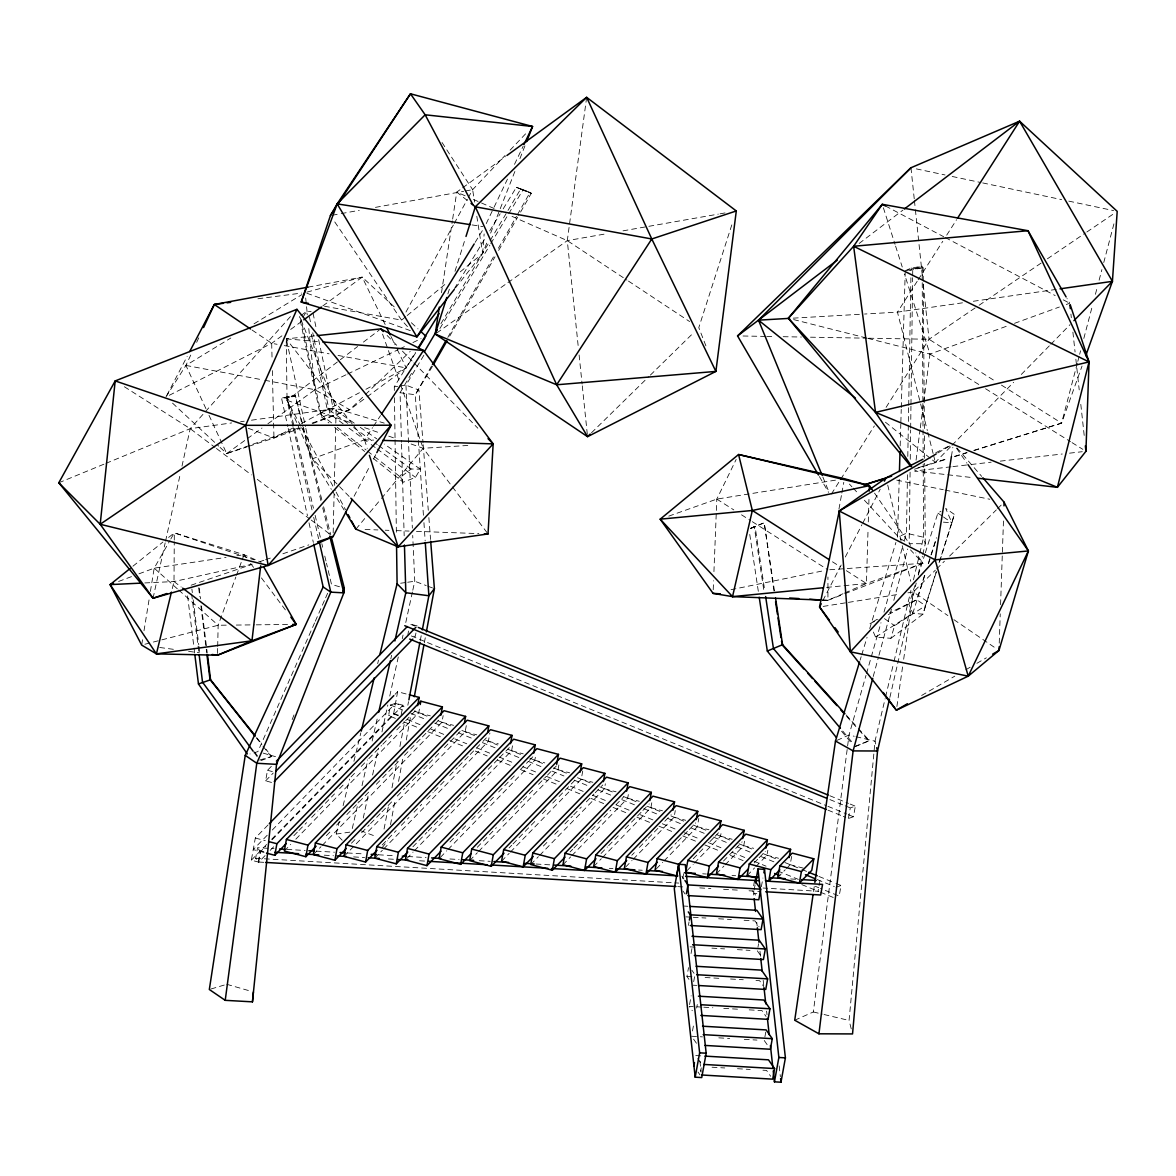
<?xml version="1.0" encoding="UTF-8"?>
<svg xmlns="http://www.w3.org/2000/svg" width="1176" height="1176" viewBox="0 0 1176 1176"><rect width="100%" height="100%" fill="white"/><g stroke="black" fill="none" stroke-linecap="round" stroke-linejoin="round"><path stroke-width="0.75" stroke-dasharray="5 3.75" d="M822.421 600.098L827.933 600.304L827.948 577.019M172.284 588.603L174.004 581.561L174.254 541.871M174.268 540.063L174.313 532.86L244.049 554.69L261.101 562.246M910.092 472.149L909.151 543.68L925.262 543.753L924.659 463.27M910.253 459.301L910.65 429.946M910.665 428.123L910.959 406.102M910.974 404.265L912.635 277.698M912.664 275.86L912.738 270.362L914.884 268.584L922.146 266.188L923.175 267.555L923.278 282.196M907.475 474.707L906.461 533.213L904.462 540.24M907.798 456.435L908.651 407.072M908.695 405.25L910.915 277.271M217.545 653.444L217.663 648.152M217.692 646.403L218.148 625.25L235.832 577.063M333.175 532.919L334.087 494.493M334.307 485.335L335.763 424.962M335.807 423.125L336.16 408.498L300.248 317.74M904.785 541.239L897.523 537.182L899.228 478.779M900.169 445.925L900.816 424.022M900.86 422.199L901.242 409.424M901.286 407.587L905.211 272.538M844.662 592.998L866.418 583.516L868.064 529.141M868.285 521.894L869.049 496.522M999.232 643.14L1000.247 613.857M1000.57 604.699L1003.481 520.512M713.215 589.749L713.582 580.694M713.935 571.624L716.816 499.094L736.161 459.463M455.435 287.973L482.645 253.428L484.13 233.965M851.248 1028.868L849.072 1020.445L875.003 741.189L885.146 698.632M794.726 1020.224L813.336 1011.977L847.382 747.789M847.617 745.966L849.028 735.029L866.006 675.362M916.06 460.198L920.073 429.622M920.308 427.814L929.981 354.079L904.462 273.964M586.648 97.329L567.288 240.624L578.357 347.714M896.891 706.526L902.624 666.527M903.668 659.251L913.311 591.969L935.361 570.169M813.527 891.511L814.321 886.072M441.485 292.736L452.378 220.868M452.657 219.059L456.744 192.114L461.168 188.88M951.413 456.494L952.839 447.424M142.546 639.715L141.679 645.08L218.148 625.25L227.233 625.147M144.001 630.762L149.249 598.569M150.41 591.41L154.188 568.155L169.947 540.534M265.085 855.599L258.735 862.14L251.341 860.185L255.324 838.032L268.025 824.964M271.524 782.422L265.614 780.864L267.511 770.28L271.333 766.37M263.762 862.331L258.264 862.008L255.648 858.274L257.559 847.69L274.037 848.66M258.264 862.008L260.175 851.439L257.559 847.69M258.735 862.14L260.646 851.556L265.717 846.338M395.386 718.389L388.58 715.611L390.491 705.027L395.533 703.292L405.485 705.923M271.671 839.282L393.622 713.861L397.62 691.708L407.572 694.34M407.896 634.54L408.542 631.012M415.936 632.967L415.304 636.495L410.865 635.334M295.837 839.164L418.744 712.788L419.641 707.82M322.239 845.382L441.955 722.27L443.146 715.655M344.024 856.348L465.181 731.766L466.372 725.151M383.655 848.954L488.393 741.262L489.877 733.001M414.378 850.748L511.604 750.758L512.501 745.805M448.041 849.498L534.815 760.255L536.006 753.64M478.617 851.409L558.027 769.751L559.217 763.136M510.443 852.056L581.253 779.232L582.737 770.971M539.637 855.393L604.464 788.728L605.361 783.775M571.859 855.628L627.675 798.225L628.866 791.61M602.568 857.407L650.887 807.721L651.783 802.767M633.291 859.171L674.098 817.217L675.289 810.602M664.028 860.935L697.324 826.713L698.809 818.437M688.416 925.38L689.048 921.866M688.96 979.358L686.931 976.447L688.519 967.627M691.047 953.53L692.635 944.71M689.562 1004.583L691.15 995.763M693.678 981.666L694.957 974.61L691.885 970.244M694.457 863.022L720.535 836.21L721.432 831.241M692.502 1030.955L693.458 1025.663M696.633 1008.038L697.265 1004.51M700.631 1071.365L701.264 1067.837M725.136 864.83L743.746 845.691L744.937 839.091M753.625 885.719L754.58 880.427M755.815 866.653L766.958 855.187L767.855 850.233M757.947 947.283L758.579 943.755M786.45 868.52L790.169 864.683L791.668 856.422M764.885 1036.982L766.149 1029.926M819.951 880.677L818.04 891.246L763.092 888.027M848.381 818.496L850.292 807.912L855.334 806.177L853.438 816.761L848.381 818.496L843.28 816.409M835.96 883.411L841.06 885.499L839.164 896.068L820.451 888.424M838.944 509.105L841.531 494.802M841.854 493.023L843.795 482.307M682.741 878.604L683.697 873.386M754.183 889.835L755.124 884.617M761.357 886.733L762.945 878.031M390.52 824.626L395.21 799.415M398.561 781.393L403.25 756.183M406.264 739.969L410.615 716.551M424.345 642.699L425.359 637.304M384.052 829.065L388.874 803.943M391.99 787.788L397.15 760.872M399.913 746.51L404.735 721.388M407.837 705.232L408.528 701.646M420.258 640.626L421.287 635.246M363.237 818.055L368.691 792.947M372.601 774.999L378.451 748.098M381.965 731.942L387.815 705.027M389.77 696.06L398.752 654.797M402.265 638.656L403.045 635.055M405.779 622.501L412.409 591.998M412.805 590.205L414.76 581.238L412.702 535.418M153.056 598.246L165.169 542.915M165.566 541.122L180.413 473.296M181.986 466.152L190.189 428.667L290.869 316.109M352.271 828.551L358.357 801.753M362.002 785.671L367.691 760.666M372.145 741.012L377.423 717.786M390.814 658.825L391.623 655.252M889.879 697.397L897.288 665.234M897.7 663.455L916.207 583.061M918.265 574.123L922.381 556.263M922.793 554.469L925.262 543.753L923.601 537.27L923.204 464.005M885.572 696.854L893.598 663.176M894.025 661.397L910.93 590.47M913.458 579.827L919.382 555.013M919.794 553.235L923.601 537.27L906.461 533.213L897.523 537.182M342.216 840.237L336.204 834.063L339.232 821.642M343.113 805.663L349.595 779.027M353.917 761.284L360.826 732.869M377.672 663.631L378.525 660.089M974.022 450.57L1061.575 423.139L1077.334 363.134M1077.804 361.37L1079.186 356.078M1079.656 354.314L1080.582 350.786M1083.816 338.438L1092.636 304.893M1095.415 294.309L1097.267 287.253M1099.119 280.197L1101.897 269.598M1103.75 262.542L1114.422 221.955M873.224 676.509L878.501 657.031M878.972 655.267L891.423 609.212M893.819 600.363L907.71 549.001M866.506 673.613L880.986 622.721M883.985 612.182L902.462 547.252M873.4 632.071L875.561 637.098L890.879 638.318L894.598 625.661L925.468 605.743L936.375 571.271M943.402 522.144L951.884 522.82L954.368 514.412L945.695 508.4L951.884 522.82L939.345 562.451M860.097 660.192L861.17 656.678M861.699 654.914L867.05 637.348M869.725 628.557L895.921 542.445M447.85 293.956L449.497 288.737M454.994 271.303L465.431 238.184M914.972 585.472L908.975 604.435L912.797 613.343L922.998 614.151L936.625 571.066M918.25 575.138L924.792 554.455M925.336 552.735L937.875 513.104L941.006 511.222M924.439 575.608L916.81 599.731L887.762 614.872M928.261 563.539L930.437 556.645M930.98 554.925L936.434 537.697M924.792 575.432L912.797 613.343L875.561 637.098M928.614 563.363L930.789 556.469M931.348 554.749L936.243 539.24M939.095 562.657L954.368 514.412M731.81 224.895L698.794 327.634L706.026 346.156M973.904 450.349L1061.575 423.139L1082.038 366.074M236.464 575.343L241.521 561.569M242.153 559.85L244.049 554.69L236.861 555.763M460.272 271.832L482.645 253.428L487.966 239.889M490.627 233.127L515.264 170.491M519.924 158.642L525.246 145.104M292.163 719.594L294.191 714.464M314.58 622.898L257.897 751.611L249.988 753.963M315.315 621.222L324.885 599.495M325.62 597.82L327.825 592.807M281.902 335.836L271.685 343.319L165.948 396.988L185.911 365.427L192.055 352.256M196.657 342.363L198.964 337.424M486.247 223.587L493.317 208.769M494.096 207.138L507.444 179.149M514.515 164.331L523.144 146.236M822.891 600.539L841.163 565.053M845.323 556.983L861.935 524.716M862.772 523.114L880.207 489.231M354.108 496.228L370.087 465.564M373.454 459.11L375.967 454.274M166.801 395.371L187.16 356.416M405.955 312.066L453.333 225.101M454.215 223.499L467.372 199.332M468.254 197.73L472.634 189.674L505.107 155.438M431.533 366.059L415.275 394.739L423.433 515.353M447.806 337.394L494.802 254.575M498.404 248.209L516.485 216.355M517.381 214.767L530.038 192.467L531.287 193.32L518.601 215.531M170.814 538.99L174.313 532.86L254.148 559.894M432.503 366.25L415.275 394.739L400.06 392.725L401.486 442.264M449.732 336.101L495.037 256.78M498.653 250.429L517.69 217.119M400.06 392.725L412.144 372.322M440.941 323.694L489.245 242.094M490.171 240.521L520.836 188.748L530.038 192.467L516.382 187.307L501.123 212.239M303.026 317.197L306.554 311.317L311.14 311.39M373.218 458.317L403.236 482.278L415.451 477.353L420.376 469.15L384.287 444.058M423.86 355.27L405.955 385.14L412.364 528.097M439.897 328.53L489.848 245.181M490.789 243.608L507.767 215.296M508.708 213.723L522.85 190.13L531.287 193.32L516.382 187.307L524.275 190.394M394.357 390.447L394.298 386.801L415.29 352.506M454.392 288.605L485.864 237.184M489.686 230.937L500.168 213.797M475.133 242.374L482.763 229.981M367.088 396.841L406.205 367.912L415.628 352.844M831.417 493.993L874.371 425.918M886.087 407.352L929.04 339.276L977.609 306.26M917.162 281.343L897.464 312.14L927.32 430.519M918.147 279.8L942.77 241.3M946.709 235.141L956.558 219.736M286.268 340.687L287.062 400.34L312.478 458.758L364.531 439.824L372.527 427.696M373.527 426.182L380.524 415.584M382.082 847.808L387.507 840.84M355.902 529.141L365.192 517.984M369.823 512.413L380.26 499.859M381.421 498.462L423.184 448.262L468.033 445.454M510.09 150.175L526.333 133.064M265.614 780.864L273.229 773.029M395.077 694.325L397.62 691.708M267.217 835.239L253.237 849.601L264.85 852.673M272.303 830.006L395.533 703.292L404.03 706.761M251.341 860.185L266.584 844.5M272.082 839.796L402.927 705.247L401.031 715.817L393.622 713.861L388.58 715.611M270.171 850.38L273.979 846.455M293.868 835.71L297.675 831.785M298.954 830.477L306.569 822.641M311.655 817.423L318.005 810.881M319.269 809.573L334.513 793.903M339.599 788.67L344.686 783.451M351.036 776.924L354.843 773M361.194 766.473L367.544 759.931M368.823 758.623L381.524 745.569M382.803 744.261L391.696 735.118M396.768 729.884L404.397 722.049M405.661 720.741L415.834 710.289M284.313 851.012L290.722 844.427M326.369 835.651L331.485 830.388M336.615 825.111L341.731 819.848M346.846 814.586L371.175 789.566M376.305 784.304L381.421 779.041M382.7 777.718L399.34 760.607M404.47 755.345L421.111 738.219M422.39 736.911L433.915 725.063M435.194 723.74L440.309 718.477M313.331 854.555L320.974 846.691M351.448 843.221L356.548 837.988M361.635 832.74L369.279 824.89M370.558 823.582L380.745 813.101M382.024 811.793L392.211 801.312M397.297 796.078L404.941 788.214M406.22 786.906L416.407 776.425M417.671 775.116L427.873 764.635M429.137 763.327L439.324 752.861M444.425 747.613L462.256 729.282M382.171 845L396.194 830.579M401.295 825.332L408.954 817.467M414.055 812.219L421.699 804.34M426.8 799.107L433.18 792.55M434.459 791.227L444.66 780.746M449.761 775.498L457.405 767.634M458.684 766.311L468.886 755.83M470.165 754.507L481.645 742.717M482.91 741.394L486.746 737.47M374.718 858.157L382.376 850.263M412.894 846.779L426.932 832.329M428.211 831.02L438.428 820.51M439.706 819.187L449.923 808.691M451.202 807.368L462.697 795.549M463.976 794.241L474.193 783.731M475.471 782.422L486.967 770.603M488.246 769.28L498.462 758.785M499.741 757.462L509.958 746.966M406.69 858.642L413.099 852.056M450.011 841.972L466.637 824.861M471.767 819.598L493.508 797.24M498.624 791.977L515.264 774.866M520.38 769.604L528.053 761.71M529.332 760.402L533.169 756.447M440.383 857.363L446.762 850.807M477.265 847.308L496.404 827.625M502.784 821.068L509.164 814.512M514.265 809.25L521.923 801.385M523.202 800.062L533.419 789.566M538.52 784.318L546.178 776.454M547.457 775.131L556.38 765.943M469.65 860.626L477.338 852.732M509.149 847.881L511.707 845.25M512.986 843.942L537.329 818.908M542.445 813.645L547.575 808.368M552.705 803.105L557.821 797.828M559.1 796.519L577.034 778.071M501.579 861.155L509.179 853.35M543.385 846.044L548.442 840.855M554.763 834.343L559.82 829.139M564.877 823.95L572.462 816.144M573.726 814.836L581.312 807.045M586.368 801.841L593.968 794.035M595.232 792.742L602.818 784.936M530.744 864.536L538.373 856.701M570.095 851.938L572.639 849.322M573.917 848.014L590.44 831.02M591.704 829.727L610.77 810.117M615.856 804.884L623.486 797.049M562.981 864.757L570.595 856.937M601.039 853.497L607.375 846.97M608.654 845.662L618.796 835.239M625.132 828.712L630.218 823.494M631.483 822.186L641.626 811.749M642.904 810.44L649.24 803.928M593.674 866.55L601.303 858.715M631.762 855.261L634.305 852.644M639.391 847.411L647.02 839.561M648.299 838.253L659.736 826.493M664.822 821.26L671.187 814.733M625.647 867.05L632.026 860.494M668.894 850.454L676.538 842.589M677.817 841.266L688.019 830.785M689.298 829.462L695.678 822.906M656.34 868.843L662.75 862.258M693.281 858.745L704.806 846.882M709.922 841.619L713.759 837.679M715.037 836.357L718.889 832.402M687.005 870.681L693.208 864.301M723.475 861.053L742.1 841.898M716.463 873.753L723.901 866.109M754.154 862.875L757.873 859.053M759.108 857.774L765.311 851.395M747.157 875.561L754.58 867.917M777.762 877.443L785.215 869.784M917.853 467.857L935.346 462.33L950.737 446.586M952.016 445.278L1013.609 382.332M1021.312 374.453L1049.551 345.612M1050.83 344.289L1070.072 324.62M936.669 568.89L944.446 561.187M949.635 556.057L996.322 509.899M997.63 508.62L1001.511 504.769M591.484 432.812L649.064 376.379M650.372 375.1L693.561 332.764M312.669 423.551L349.698 409.704L364.163 395.783M365.471 394.504L410.189 351.462M405.764 316.667L401.575 320.122L324.517 306.245M407.161 315.521L444.895 284.474M132.947 566.2L162.905 542.048M168.609 537.461L174.313 532.86M300.924 315.624L306.554 311.317L307.303 314.845M367.5 451.114L400.59 477.103L411.188 469.004L420.376 469.15M300.836 426.109L287.062 400.34L338.923 360.782M340.364 359.694L357.651 346.494M363.413 342.098L379.275 330.015M859.142 243.461L902.903 210.107M890.879 638.318L922.998 614.151L925.468 605.743L916.81 599.731L889.585 612.784M312.11 423.095L349.698 409.704L365.633 397.914M290.663 329.442L302.335 320.901M322.783 305.951L362.193 277.124L396.738 309.17M462.653 187.807L505.46 156.57M220.088 447.409L226.703 453.554L245.828 439.721M247.298 438.663L262.013 428.02M267.893 423.772L314.992 389.726L345.994 374.791M436.708 332.999L506.444 283.666M507.929 282.622L567.288 240.624L606.831 233.686M979.123 305.231L1041.333 262.939M1047.404 258.808L1085.33 233.024M1086.859 231.995L1114.172 213.429M205.918 408.66L185.911 365.427L230.819 337.997M254.045 323.812L302.041 294.5M877.164 619.282L869.814 623.692L877.972 619.678M937.772 453.01L950.282 445.645M921.631 695.472L954.78 676.185M965.834 669.747L970.567 666.998M976.874 663.323L986.355 657.81M248.65 446.351L273.964 438.031L293.324 427.77M301.379 423.492L359.444 392.71M365.898 389.285L406.205 367.912L395.812 346.45M935.758 452.745L950.208 445.425M347.626 374.012L398.223 349.639M399.855 348.86L406.381 345.715M412.908 342.569L421.081 338.629M905.27 270.715L911.077 268.128L922.146 266.188L922.219 280.844M751.596 527.906L754.257 526.73L763.974 591.278M837.003 740.365L849.028 735.029L854.217 736.264M321.812 499.682L295.279 395.327L286.474 397.944L281.534 398.135L287.811 426.638M822.465 599.981L827.933 600.304L842.986 593.733M750.582 528.391L764.209 522.761L774.47 590.911M855.672 746.466L869.373 740.645L858.377 728.488M854.408 746.613L869.373 740.645M58.8 482.777L104.282 464.05M105.972 463.344L190.189 428.667L231.643 422.934M827.933 600.304L843.207 594.365M844.897 593.704L922.94 563.304L915.737 552.852M260.999 760.607L271.715 756.462L266.055 749.362M248.254 428.27L273.964 438.031L300.894 427.961M118.6 581.444L132.168 576.372M138.944 573.844L154.188 568.155L226.071 557.38M868.02 338.409L929.981 354.079L1007.626 325.84M1014.52 323.326L1059.385 307.01M1066.279 304.496L1069.734 303.246L1067.014 298.513M826.61 587.412L866.418 583.516L922.94 563.304L910.489 549.868M209.005 415.304L226.703 453.554L298.439 427.976M668.776 516.132L716.816 499.094L835.46 480.161M259.646 760.063L271.715 756.462M836.018 887.233L841.06 885.499M191.144 585.207L251.723 564.451M260.381 561.481L263.836 560.29M265.57 559.702L272.494 557.336M282.887 553.778L308.847 544.885M226.703 453.554L246.96 446.909M914.487 469.209L947.753 458.802M954.765 456.597L967.025 452.76M932.495 460.036L935.346 462.33L947.606 458.522M954.618 456.347L966.892 452.525M211.063 988.972L224.998 984.827M306.863 292.133L362.193 277.124L385.405 325.002M144.81 582.943L174.004 581.561L252.208 564.215M906.872 270.362L923.175 267.555L909.754 270.495M731.031 589.705L824.361 570.58M308.097 287.135L362.193 277.124M332.235 215.252L339.438 213.944M341.231 213.606L359.239 210.328M375.438 207.373L463.638 191.321M465.446 190.982L472.634 189.674L474.59 202.081M623.015 230.849L718.301 214.12M720.109 213.811L725.504 212.856M292.971 426.447L286.474 397.944L294.97 396.209L281.534 398.135L295.279 395.327L302.452 426.329M823.171 606.419L846.617 602.656M848.41 602.377L898.89 594.277M907.916 592.836L913.311 591.969L947.885 615.577M962.497 302.82L897.464 312.14L864.551 314.036M973.331 301.262L1058.238 289.105M394.298 386.801L397.635 386.331M399.296 386.095L405.955 385.14L418.921 390.05L423.037 442.896M400.634 583.237L405.926 582.487M407.69 582.238L414.76 581.238L426.212 585.575M336.204 834.063L351.83 831.858M240.654 421.699L244.255 421.199M251.458 420.2L336.16 408.498L384.243 423.125M257.911 298.777L301.497 293.074M951.09 466.798L914.649 470.988L972.464 477.603M952.913 466.578L969.318 464.696M971.141 464.491L991.177 462.183M1000.291 461.139L1062.251 454.01M1069.528 453.172L1082.287 451.702M352.241 423.963L286.253 338.879L315.315 335.807M829.771 569.728L922.94 563.304M793.241 318.152L862.728 314.139M236.303 625.059L254.472 624.853M256.28 624.838L288.973 624.471M743.026 335.998L764.914 336.395M766.737 336.424L774.028 336.542M783.157 336.704L801.385 337.027M810.499 337.189L867.035 338.188M868.858 338.218L929.04 339.276L995.308 381.215M353.359 425.403L364.531 439.824L373.601 440.103M365.075 529.479L377.922 529.935M385.272 530.214L388.933 530.347M396.268 530.611L409.116 531.082M416.466 531.346L478.852 533.61M286.87 849.41L305.187 850.483M316.182 851.13L334.499 852.203M347.317 852.953L363.81 853.923M378.466 854.79L394.945 855.746M407.778 856.51L426.094 857.583M449.908 858.98L459.066 859.509M479.22 860.7L490.201 861.332M536.006 864.022L550.662 864.889M609.286 868.314L612.946 868.535M638.597 870.034L642.258 870.255M702.704 873.797L706.379 874.018M732.016 875.517L735.676 875.738M790.639 878.957L797.975 879.383M260.175 851.439L263.836 851.644M324.282 855.187L333.44 855.731M353.594 856.907L364.589 857.554M388.403 858.95L393.901 859.274M419.553 860.773L425.036 861.097M255.648 858.274L678.817 883.088M677.773 886.616L685.108 887.042M699.764 887.895L710.877 888.556M723.578 889.291L738.234 890.158M749.038 890.791L760.21 891.452M756.815 893.51L753.551 893.319L753.948 896.935M684.197 906.064L687.842 906.27M685.931 916.854L691.385 917.177M693.208 917.28L705.923 918.03M718.639 918.779L731.369 919.514M744.085 920.264L754.992 920.911L759.079 926.732M690.062 946.856L695.516 947.18M711.877 948.135L724.592 948.885M737.323 949.635L750.038 950.384M686.931 976.447L692.385 976.756M705.1 977.506L719.639 978.358M730.546 979.005L743.261 979.74M755.992 980.49L759.622 980.71L763.709 986.532M693.046 985.194L696.677 985.4M701.969 1007.097L689.239 1006.347L692.296 1010.713M703.777 1007.2L712.862 1007.729M723.769 1008.376L738.308 1009.228M749.215 1009.861L761.945 1010.61L766.017 1016.432M691.562 1036.247L702.454 1036.879M718.815 1037.849L729.723 1038.482M744.261 1039.334L756.977 1040.084M695.78 1055.563L703.042 1055.989M712.039 1067.22L724.769 1067.955M737.484 1068.705L750.215 1069.454M762.93 1070.204L766.561 1070.41L770.648 1076.246M286.253 338.879L319.196 341.657M911.077 268.128L914.884 268.584M159.73 647.491L174.18 649.417M188.616 651.342L199.45 652.798M289.046 396.826L286.973 396.518L294.118 426.653M472.09 224.925L482.88 226.601M252.061 330.03L271.685 343.319L277.066 344.303M284.239 345.612L329.089 353.814M338.056 355.446L406.205 367.912M185.911 365.427L262.998 379.936M264.791 380.274L314.992 389.726L349.698 409.704M896.759 480.146L943.284 489.701M945.063 490.069L989.795 499.256M916.339 168.888L945.034 174.959M952.207 176.474L980.902 182.545M982.695 182.927L1061.605 199.611M1068.778 201.125L1113.613 210.607M855.952 736.676L875.003 741.189L876.267 746.084M813.336 1011.977L822.274 1014.094M824.067 1014.52L849.072 1020.445M793.668 319.593L866.256 337.953M417.201 625.926L409.807 623.971L414.907 626.058M418.744 712.788L430.357 715.846M441.955 722.27L453.569 725.342M465.181 731.766L476.795 734.838M488.393 741.262L498.345 743.894M511.604 750.758L523.217 753.831M534.815 760.255L544.767 762.886M558.027 769.751L569.64 772.808M581.253 779.232L592.866 782.305M604.464 788.728L616.077 791.801M627.675 798.225L639.288 801.297M650.887 807.721L662.5 810.793M674.098 817.217L685.711 820.289M697.324 826.713L708.937 829.771M720.535 836.21L732.148 839.267M743.746 845.691L753.698 848.322M766.958 855.187L778.571 858.26M790.169 864.683L805.104 868.623M267.511 770.28L273.435 771.853M255.324 838.032L265.276 840.664M339.496 586.736L331.514 584.443L326.472 563.172M263.174 753.125L275.507 756.653M226.748 984.297L251.737 991.456M287.062 400.34L352.535 423.389M364.604 427.638L380.113 433.091M388.727 436.134L393.886 437.957M411.13 444.014L423.184 448.262L488.025 533.948M306.863 293.236L410.439 330.662M427.844 586.192L432.753 588.044M360.503 830.623L375.688 836.371M829.83 795.74L848.528 803.399M850.233 804.09L855.334 806.177M829.888 799.577L843.486 805.134M845.191 805.825L850.292 807.912M411.306 635.937L826.228 805.633M827.933 806.324L846.632 813.968M848.337 814.674L853.438 816.761M827.977 810.146L841.59 815.718M414.231 710.936L429.549 717.198M438.045 720.668L451.643 726.239M461.859 730.414L475.457 735.97M485.659 740.145L497.566 745.011M507.767 749.185L521.365 754.757M529.876 758.226L545.179 764.488M553.675 767.957L568.978 774.22M577.49 777.703L591.087 783.26M599.598 786.744L614.901 793.006M623.398 796.475L638.7 802.738M647.212 806.222L660.809 811.778M671.011 815.953L684.623 821.51M693.12 824.993L706.732 830.55M716.934 834.725L732.236 840.987M739.028 843.765L754.345 850.028M762.842 853.511L776.439 859.068M784.951 862.552L800.253 868.799M801.958 869.505L807.059 871.592M818.952 876.458L834.269 882.72M390.491 705.027L402.383 709.892M410.894 713.376L426.197 719.624M434.694 723.108L449.996 729.37M458.508 732.839L473.81 739.101M482.307 742.585L495.919 748.142M506.121 752.317L519.719 757.873M528.23 761.357L541.827 766.928M552.029 771.088L563.936 775.969M574.138 780.129L589.441 786.391M597.952 789.875L611.549 795.432M621.751 799.607L637.054 805.869M643.86 808.647L657.457 814.218M667.659 818.378L681.271 823.95M691.473 828.125L705.071 833.681M713.582 837.165L727.18 842.722M737.381 846.896L750.994 852.468M761.195 856.628L774.793 862.199M817.305 879.589L834.313 886.542M393.622 713.861L398.738 715.949M407.234 719.433L420.832 724.989M431.033 729.164L444.646 734.735M454.847 738.895L466.754 743.776M476.956 747.936L490.554 753.507M499.065 756.977L514.368 763.239M522.864 766.723L538.167 772.985M546.678 776.454L560.276 782.025M570.478 786.185L584.09 791.757M592.586 795.241L607.889 801.488M616.4 804.972L629.998 810.529M640.2 814.703L653.812 820.275M662.308 823.744L675.906 829.315M684.417 832.784L699.72 839.047M708.217 842.53L723.534 848.778M732.031 852.262L745.628 857.818M754.139 861.302L766.046 866.168M777.939 871.034L798.357 879.383M815.35 886.337L818.761 887.733M403.882 721.858L417.495 727.43M427.696 731.604L441.294 737.161M449.805 740.645L465.108 746.892M475.31 751.067L487.217 755.933M497.419 760.108L511.016 765.679M521.218 769.854L533.125 774.719M543.327 778.894L558.629 785.142M567.141 788.626L580.738 794.197M590.94 798.357L604.552 803.928M613.049 807.398L626.646 812.969M636.848 817.144L650.46 822.7M658.957 826.184L672.569 831.741M682.771 835.915L698.074 842.178M704.88 844.956L720.182 851.218M730.384 855.393L743.982 860.95M801.797 884.602L818.805 891.555M820.51 892.246L834.107 897.817M465.123 195.789L456.744 192.114L469.606 202.287M473.487 199.464L495.272 209.019M512.016 216.369L567.288 240.624L626.926 280.079M885.513 206.006L943.681 236.714M945.298 237.567L1055.195 295.573M1063.266 299.836L1069.734 303.246M929.981 354.079L979.387 384.875M985.562 388.727L1070.498 441.661M1072.042 442.632L1082.846 449.364M1001.467 385.111L1061.575 423.139M716.816 499.094L733.795 509.899M741.512 514.809L750.773 520.703M752.317 521.688L827.948 569.845M124.377 386.757L190.189 428.667L214.973 447.38M832.49 561.805L840.208 566.729M846.367 570.683L866.418 583.516M628.454 281.093L689.621 321.562M953.898 619.678L995.969 648.402M942.079 516.014L937.875 513.104L939.154 516.073M943.475 516.984L951.884 522.82M884.47 618.635L894.598 625.661M354.226 423.154L333.175 408.513L327.075 408.425L320.034 413.82L321.783 417.245L328.927 422.948M360.238 427.329L376.776 438.839M347.728 423.301L327.075 408.425L310.655 330.735M353.638 427.55L377.246 444.557M378.716 445.616L411.188 469.004M343.186 423.816L329.912 413.981L312.757 332.764M349.081 428.182L369.734 443.484M371.204 444.572L375.629 447.85M377.114 448.938L415.451 477.353M216.428 448.482L251.429 474.913M257.265 479.323L309.758 518.954M311.214 520.057L333.087 536.579M174.004 581.561L181.222 587.044M331.544 422.86L320.034 413.82L299.512 316.712L301.262 320.137L321.783 417.245L329.912 413.981L333.175 408.513L318.637 339.658M337.291 427.373L366.059 449.982M334.646 427.52L364.648 451.466M885.425 422.199L931.054 458.89M154.188 568.155L177.326 588.808M178.693 590.029L218.148 625.25M411.35 322.724L417.995 328.883M172.549 403.147L218.78 446.174M387.095 335.454L397.326 345.906M402.427 351.124L412.658 361.576M413.937 362.884L477.824 428.211M305.819 428.329L312.478 458.758L349.537 496.86M849.425 484.1L851.924 486.79M853.173 488.128L858.157 493.494M864.375 500.212L900.522 539.137M407.469 326.575L401.575 320.122L333.528 220.118M846.147 714.979L857.142 727.135M846.647 716.404L857.613 728.576M858.833 729.928L868.594 740.733M956.941 447.88L981.71 476.398M842.766 731.075L852.159 742.262M841.546 731.222L852.071 743.805M257 737.999L261.528 743.688M256.221 737.69L261.866 744.775M262.983 746.201L270.877 756.124M244.049 554.69L246.225 557.586M250.576 563.407L253.825 567.758M261.44 577.916L285.371 609.874M254.486 751.773L257.735 756.197M254.251 752.713L257.485 757.123M956.529 448.262L966.951 463.153M752.684 890.996L756.756 896.832M757.315 950.811L761.387 956.632M681.889 876.164L683.932 879.075M683.05 891.114L685.079 894.025M764.253 1040.51L768.34 1046.346M693.59 1039.158L696.662 1043.538M697.809 1058.488L700.881 1062.854M697.956 1071.983L699.985 1074.893M874.532 493.111L910.577 545.385M442.044 142.487L472.634 189.674M312.478 458.758L331.353 489.363M332.308 490.892L344.583 510.781M819.407 476.574L828.595 492.376M301.688 427.711L335.248 490.51M336.115 492.112L345.582 509.825M400.59 477.103L403.236 482.278M391.005 336.542L395.004 344.803M822.832 476.986L829.051 492.171M382.553 334.102L399.796 382.538M400.413 384.273L420.111 439.618M420.729 441.338L423.184 448.262M883.382 207.784L895.039 244.358M895.583 246.093L902.242 266.996M364.531 439.824L367.235 448.453M323.606 506.753L330.809 535.051M927.761 432.283L933.112 453.495M933.553 455.259L935.346 462.33M302.894 428.093L320.945 500.741M322.709 507.826L329.309 534.404M887.733 485.071L901.801 543.856M902.227 545.649L910.753 581.282M294.529 428.431L313.448 508.208M315.124 515.308L321.43 541.901M321.842 543.665L322.68 547.222M324.782 556.086L326.046 561.393M293.383 428.24L312.081 510.193M313.698 517.322L318.578 538.696M288.208 428.417L307.45 515.691M309.009 522.82L313.331 542.415M286.65 340.658L305.422 426.55M313.036 313.184L316.388 329.074M309.391 316.873L310.508 322.165M476.809 216.237L482.645 253.428M773.94 590.969L764.209 522.761L748.95 529.082L755.095 526.627L764.826 591.19M749.759 534.463L758.402 591.837M199.229 588.044L200.567 598.834M201.449 606.022L207.226 652.783M198.671 587.824L199.788 596.805M200.89 605.802L206.667 652.562M191.879 589L192.335 592.601M193.217 599.789L198.773 644.757M198.994 646.55L199.655 651.945M191.644 594.042L198.979 653.386M187.587 595.879L193.805 646.227M194.025 648.035L194.687 653.43M779.173 1065.897L780.379 1076.775M756.756 922.322L757.168 925.938M759.975 951.31L760.578 956.75M763.18 980.314L763.783 985.753M766.605 1011.139L767.002 1014.756M699.926 1061.252L701.131 1072.13M1070.924 314.08L1071.307 317.682M1072.894 332.132L1075.07 351.991M1075.864 359.209L1076.643 366.427M1076.848 368.235L1079.215 389.903M1080.803 404.353L1084.551 438.648M910.959 167.756L914.237 198.773M914.428 200.596L915.193 207.902M915.384 209.725L922.498 277.242M923.278 284.533L929.04 339.276M579.106 354.976L582.105 384.023M582.296 385.846L587.368 434.841M305.686 297.998L307.318 314.183M308.788 328.574L314.992 389.726M423.184 444.719L428.285 510.31M428.858 517.602L430.563 539.461M423.933 522.659L425.168 540.931M401.545 444.102L404.176 535.844M271.685 343.319L272.038 357.886M272.347 370.631L273.964 438.031M394.46 397.738L395.033 437.854M395.048 439.692L396.371 532.684M923.292 284.019L924.395 428.52M924.454 435.84L924.645 461.448M922.234 282.666L922.881 401.736M922.881 403.559L923.175 456.685"/><path stroke-width="1.5" d="M899.434 471.473L900.022 451.393M869.211 491.083L869.373 485.644L844.442 478.735L738.572 454.509L660.192 519.175L713.082 593.38L732.53 596.629L820.598 600.025L809.705 599.201M999.115 646.8L998.983 650.46L968.215 676.171L896.362 710.172L850.395 651.813L819.569 606.992L839.238 511.001L886.028 477.941L922.925 459.243M1003.981 505.871L1004.113 502.211L982.886 477.75M977.888 478.22L1057.4 487.334L1085.933 451.29L1089.035 361.914L1070.307 304.966M345.524 512.31L355.902 529.141L398.091 546.811L488.025 533.948L493.156 443.881L423.492 350.448L380.715 328.912L317.138 335.616M1085.757 355.696L1112.422 281.343L1117.2 211.357L1019.592 121.187L910.959 167.756L737.558 335.91L818.481 475.001M313.727 544.194L323.15 586.942L245.24 755.374L209.328 989.501L225.219 1000.335L252.458 1001.849L253.399 991.941M331.25 536.815L344.289 588.118L343.848 592.866L276.581 764.356L256.78 763.268L245.24 755.374M252.458 1001.849L276.713 762.621M352.418 499.462L333.087 536.579L268.113 565.45L153.056 598.246L100.195 524.275L115.189 380.921L296.925 309.332L391.108 425.227L376.82 452.657M130.095 568.508L110.132 584.604L141.679 645.08L156.408 653.871L217.516 655.208L251.958 640.788L260.675 565.818M889.468 699.176L877.531 750.994L852.541 1033.925L818.952 1033.807L853.115 750.905L872.754 678.287M506.93 155.497L586.648 97.329L736.294 210.96L715.89 371.41L587.559 436.663L435.223 334.058L439.31 307.098M225.219 1000.335L256.78 763.268L330.779 592.145L319.387 542.254M812.998 895.142L794.726 1020.224L818.952 1033.807M814.85 882.441L835.489 741.027L859.553 661.956M936.214 453.921L839.238 511.001L850.395 651.813L968.215 676.171L935.155 559.835L951.413 456.494M266.511 853.115L274.802 855.305L276.889 843.736L419.185 697.412L409.233 694.781M440.912 715.17L442.397 706.908L420.832 701.205L286.4 839.443L284.313 851.012L305.878 856.716L316.124 846.176M305.878 856.716L307.965 845.132L442.397 706.908M464.417 723.019L465.608 716.404L444.043 710.701L315.403 842.972L313.331 854.555L334.895 860.244L346.361 848.455M334.895 860.244L336.983 848.675L465.608 716.404M487.628 732.501L488.819 725.901L467.254 720.197L346.111 844.78L344.024 856.348L365.589 862.052L377.07 850.248M365.589 862.052L367.676 850.468L488.819 725.901M510.546 743.658L512.045 735.382L490.465 729.693L376.805 846.573L374.718 858.157L396.283 863.845L407.778 852.027M417.7 705.673L419.185 697.412M420.229 704.512L420.832 701.205M396.283 863.845L398.37 852.277L512.045 735.382M533.772 753.154L535.256 744.878L513.692 739.19L407.499 848.381L405.411 859.95L426.976 865.654L441.059 851.174M426.976 865.654L429.064 854.07L535.256 744.878M556.689 764.297L558.468 754.375L536.903 748.671L441.176 847.102L439.104 858.671L460.669 864.375L470.87 853.879M460.669 864.375L462.756 852.806L558.468 754.375M580.194 772.132L581.679 763.871L560.114 758.167L471.723 849.057L469.65 860.626L491.215 866.33L504.019 853.159M491.215 866.33L493.303 854.761L581.679 763.871M603.406 781.628L604.89 773.367L583.325 767.663L503.666 849.587L501.579 861.155L523.144 866.859L533.272 856.451M523.144 866.859L525.231 855.275L604.89 773.367M626.617 791.125L628.116 782.863L606.537 777.16L532.816 852.967L530.744 864.536L552.308 870.24L565.024 857.172M552.308 870.24L554.396 858.671L628.116 782.863M649.843 800.621L651.328 792.345L629.763 786.656L565.053 853.188L562.981 864.757L584.545 870.46L595.967 858.715M584.545 870.46L586.618 858.877L651.328 792.345M673.054 810.117L674.539 801.841L652.974 796.152L595.762 854.981L593.674 866.55L615.239 872.254L626.676 860.494M615.239 872.254L617.327 860.685L674.539 801.841M696.265 819.598L697.75 811.337L676.185 805.648L626.455 856.789L624.368 868.358L645.933 874.047L657.413 862.258M645.933 874.047L648.02 862.478L697.75 811.337M657.149 858.583L655.061 870.152L676.626 875.855L678.714 864.287L720.962 820.833L699.397 815.13L657.149 858.583L678.714 864.287L685.285 864.698L706.173 1053.211L701.734 1077.569L695.192 1077.187L674.304 888.659L678.728 864.301L699.632 1052.829L695.192 1077.187M742.688 838.591L744.188 830.33L722.623 824.626L687.842 860.391L685.77 871.96L707.335 877.649L718.507 866.168M686.416 893.716L688.004 884.911L684.947 880.53M689.371 920.102L690.327 914.81L688.283 911.9M707.335 877.649L709.407 866.08L744.188 830.33M719.477 829.095L720.962 820.833M765.914 848.087L767.399 839.826L745.834 834.122L718.536 862.184L716.463 873.753L738.028 879.457L747.951 869.255M693.869 1066.147L694.501 1062.619M738.028 879.457L740.101 867.888L767.399 839.826M789.125 857.583L790.61 849.322L769.045 843.618L749.244 863.978L747.157 875.561L757.109 878.193M754.58 880.427L760.71 889.174L758.799 899.743L687.916 895.597M765.4 880.383L768.722 881.25L770.809 869.681L790.61 849.322M689.65 906.387L756.903 910.327L763.018 919.073L761.122 929.643L690.239 925.497M779.85 865.874L777.762 877.443L799.327 883.147L811.749 870.387L813.821 858.803L792.257 853.115L779.85 865.874L801.415 871.578L813.821 858.803M691.973 936.287L759.211 940.227L765.341 948.973L763.43 959.557L694.369 955.5M696.104 966.29L761.533 970.127L767.649 978.873L765.752 989.457L698.5 985.503M698.412 996.19L763.841 1000.026L769.957 1008.773L768.06 1019.357L700.808 1015.417M799.327 883.147L801.415 871.578M702.542 1026.207L766.149 1029.926L772.279 1038.673L770.368 1049.257L704.953 1045.42M704.865 1056.107L768.472 1059.826L774.587 1068.572L772.691 1079.156L701.807 1074.996M755.448 882.867L757.976 868.961L764.518 869.343L785.406 1057.856L780.982 1082.214L774.44 1081.832L773.235 1070.954M763.885 872.812L764.518 869.343M774.44 1081.832L778.865 1057.474L757.976 868.961M414.305 696.736L424.007 644.507M426.359 631.894L434.4 588.661L430.695 541.283M408.88 699.852L419.905 642.419M422.316 629.866L428.873 595.762L425.286 542.768M378.643 712.421L390.403 660.618M394.871 640.964L405.823 592.719L404.441 545.017M822.994 587.765L732.53 596.629L752.331 510.472L738.572 454.509L869.373 485.644L872.474 490.127M263.791 567.023L296.249 624.397L251.958 640.788L156.408 653.871L171.431 592.131M361.252 731.105L374.218 677.832M379.819 654.753L397.091 583.752L396.547 545.443M1004.113 502.211L1028.397 550.941L998.983 650.46L992.662 654.135M446.762 297.454L435.223 334.058L556.674 384.787L715.89 371.41L651.783 238.978L586.648 97.329L475.325 206.814L465.99 236.45M526.583 141.708L532.566 126.479L410.468 93.786L337.159 203.889L330.427 215.576L301.218 302.056L416.907 336.909L454.303 289.414M342.936 591.528L344.289 588.118M100.195 524.275L268.113 565.45L391.108 425.227L245.652 425.315L115.189 380.921L58.8 482.777L100.195 524.275L245.652 425.315L296.925 309.332M203.566 327.545L214.326 304.481L308.097 287.135M523.937 144.589L532.566 126.479L425.153 114.792L410.468 93.786L337.439 204.918M968.215 676.171L1028.397 550.941L967.995 464.638M821.23 603.773L819.569 606.992L829.447 620.266M884.367 481.16L886.028 477.941M189.704 351.55L214.326 304.481L223.396 303.29M432.445 364.472L445.998 340.584M433.415 364.663L447.012 340.864M424.213 351.933L437.222 329.971M418.141 347.831L439.133 313.551M474.178 243.932L416.907 336.909L337.159 203.889L425.153 114.792L472.767 204.462M418.45 348.331L425.036 337.777M957.543 218.207L1019.592 121.187L1112.422 281.343L1073.923 320.68M590.176 434.091L587.559 436.663L556.674 384.787L651.783 238.978L736.294 210.96M330.427 215.576L335.439 207.961M381.524 414.07L423.492 350.448L322.856 341.966M911.135 466.74L788.361 318.24L853.629 246.269L882.279 204.301L1028 230.716L1066.103 296.94M434.4 588.661L428.873 595.762L405.823 592.719L397.091 583.752M850.395 651.813L935.155 559.835L1028.397 550.941M350.815 498.183L398.091 546.811L493.156 443.881L488.04 438.663M276.404 761.137L407.264 626.587M276.184 770.927L415.936 627.234M274.287 781.511L412.761 639.112M269.304 823.656L393.798 695.633M274.802 855.305L286.238 843.545M768.722 881.25L779.864 869.799M910.959 167.756L758.505 320.151L737.558 335.91M837.268 260.131L758.505 320.151L822.142 475.31M904.359 209.005L1019.592 121.187M303.805 319.828L321.313 307.024M907.416 703.733L896.362 710.172L883.205 692.488M247.298 753.919L198.465 683.991L210.563 679.757L254.736 735.162M759.211 597.217L767.311 651.019L782.569 644.698L844.927 713.626M290.81 617.135L296.249 624.397L217.516 655.208L212.092 654.488M156.408 653.871L110.132 584.604L113.528 583.34M166.904 593.513L153.056 598.246L58.8 482.777M317.505 541.915L333.087 536.579M863.654 485.026L891.628 476.162M865.462 484.571L884.72 478.544M885.513 206.006L882.279 204.301L788.361 318.24L875.532 412.379L1089.035 361.914L1028 230.716L853.629 246.269L875.532 412.379L911.635 466.475M732.53 596.629L660.192 519.175L752.331 510.472L869.373 485.644M840.855 479.308L844.442 478.735M1060.032 288.84L1112.422 281.343M227.027 302.82L230.672 302.35M781.496 641.17L782.569 644.698L775.543 598.084M789.581 318.358L758.505 320.151L855.481 398.12M110.132 584.604L141.149 583.12M292.603 624.441L296.249 624.397M382.656 440.397L493.156 443.881M484.35 533.816L488.025 533.948M279.535 848.984L285.033 849.307M308.847 850.704L314.345 851.027M339.996 852.527L345.479 852.85M371.131 854.349L376.629 854.673M402.28 856.187L405.94 856.393M431.592 857.907L440.75 858.436M462.727 859.73L473.722 860.376M493.876 861.552L508.532 862.42M525.01 863.375L534.169 863.919M554.322 865.095L570.816 866.065M585.472 866.918L601.95 867.888M616.606 868.755L634.922 869.828M647.755 870.578L662.411 871.431M684.388 872.724L695.384 873.371M708.202 874.121L724.695 875.091M739.351 875.944L757.667 877.017M770.486 877.781L785.142 878.634M801.635 879.604L816.291 880.457M274.831 852.291L298.645 853.688M305.966 854.114L318.799 854.864M337.115 855.952L346.273 856.481M368.25 857.774L379.245 858.421M397.561 859.494L408.557 860.141M428.711 861.317L487.334 864.757M490.995 864.963L547.781 868.3M551.441 868.52L677.846 875.929M685.52 876.37L758.447 880.648M765.782 881.089L822.568 884.411L820.657 894.995L765.708 891.761M688.004 884.911L760.71 889.174M265.6 862.434L675.935 886.498M690.327 914.81L763.018 919.073M692.635 944.71L765.341 948.973M696.765 974.713L767.649 978.873M700.896 1004.73L769.957 1008.773M703.219 1034.63L772.279 1038.673M699.632 1052.829L706.173 1053.211M778.865 1057.474L785.406 1057.856M703.718 1064.427L774.587 1068.572M713.082 593.38L720.374 593.821M789.64 597.996L798.769 598.555M470.282 224.645L337.159 203.889L301.218 302.056L308.391 303.334M471.032 203.419L475.325 206.814L651.783 238.978M749.244 863.978L770.809 869.681M718.536 862.184L740.101 867.888M687.842 860.391L709.407 866.08M626.455 856.789L648.02 862.478M595.762 854.981L617.327 860.685M565.053 853.188L586.618 858.877M532.816 852.967L554.396 858.671M503.666 849.587L525.231 855.275M471.723 849.057L493.303 854.761M441.176 847.102L462.756 852.806M407.499 848.381L429.064 854.07M376.805 846.573L398.37 852.277M346.111 844.78L367.676 850.468M315.403 842.972L336.983 848.675M286.4 839.443L307.965 845.132M268.598 841.546L276.889 843.736M418.303 627.44L828.125 795.049M404.75 625.705L826.478 798.181M409.66 639.068L826.272 809.455M808.75 872.283L817.261 875.767M805.413 874.723L815.615 878.884M774.602 873.474L779.703 875.561M875.532 412.379L1057.4 487.334L1089.035 361.914L853.629 246.269M839.238 511.001L935.155 559.835M835.489 741.027L853.115 750.905L877.531 750.994L876.693 747.73M752.331 510.472L829.418 559.82M214.326 304.481L250.547 329.001M323.15 586.942L330.779 592.145L343.848 592.866L329.75 536.168M182.662 588.132L251.958 640.788M420.655 331.353L425.977 336.277M380.715 328.912L383.258 331.529M782.04 644.757L803.987 669.1M807.647 673.157L812.513 678.552M814.953 681.257L836.9 705.585M840.546 709.643L844.206 713.7M840.414 728.282L773.455 648.564L765.635 596.57M767.311 651.019L836.254 737.396M255.089 736.264L210.004 679.537L206.888 654.356M834.931 627.631L838.223 632.056M253.178 751.244L202.522 682.154L199.2 655.179M348.155 514.647L349.889 517.866M351.609 521.086L355.902 529.141M387.007 328.295L390.212 334.895M475.325 206.814L556.674 384.787M369.411 455.347L398.091 546.811M245.652 425.315L268.113 565.45M775.557 601.73L777.454 614.284M777.997 617.87L780.967 637.583M207.446 654.576L210.563 679.757M194.907 655.223L198.465 683.991M780.585 1078.583L780.982 1082.214M754.154 898.743L755.551 911.444M757.359 927.746L758.961 942.255M760.769 958.572L762.18 971.258M763.988 987.575L765.797 1003.878M767.399 1018.387L769.207 1034.704M770.412 1045.582L772.823 1067.323M1069.925 305.054L1070.322 308.656M1085.345 445.866L1085.933 451.29"/></g></svg>
